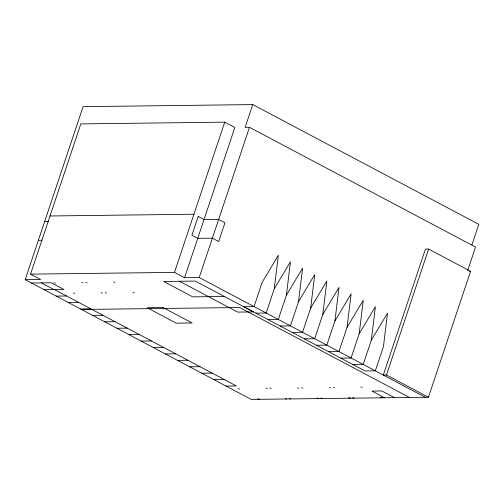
<?xml version="1.0" encoding="UTF-8"?>
<svg xmlns="http://www.w3.org/2000/svg" width="504" height="504" viewBox="0 0 504 504"><rect width="100%" height="100%" fill="white"/><g stroke="black" fill="none" stroke-linecap="round" stroke-linejoin="round"><path stroke-width="0.76" d="M255.881 313.142L266.169 313.016L274.277 288.786L278.347 255.282L262.143 282.36L254.035 306.589L243.747 306.716L365.047 370.963L375.335 370.837L383.443 346.607L387.513 313.11L371.316 340.181L363.208 364.417L352.92 364.543M268.008 319.567L278.296 319.442L286.404 295.205L290.474 261.708L274.277 288.786M280.142 325.987L290.424 325.861L298.532 301.631L302.602 268.134L286.404 295.205M292.27 332.413L302.558 332.287L310.666 308.057L314.735 274.554L298.532 301.631M304.397 338.839L314.685 338.713L322.793 314.483L326.863 280.98L310.666 308.057M316.531 345.265L326.819 345.139L334.927 320.909L338.997 287.406L322.793 314.483M328.658 351.691L338.946 351.565L347.054 327.335L351.124 293.832L334.927 320.909M340.792 358.117L351.074 357.991L359.182 333.761L363.252 300.258L347.054 327.335M371.316 340.181L375.386 306.684L359.182 333.761M428.431 397.246L386.461 375.014L383.292 375.052L425.433 249.115L428.602 249.077L470.566 271.303L428.431 397.246L251.257 399.414L25.2 279.67L83.091 106.659L252.743 104.586L478.8 224.33L471.914 244.9M30.536 274.138L80.804 123.902L224.746 122.144L234.839 127.493L184.571 277.723L174.478 272.381L30.536 274.138L40.629 279.487L25.2 279.67M174.478 272.381L224.746 122.144M252.743 104.586L245.127 127.367L249.474 127.317L475.53 247.054L467.649 270.61M184.571 277.723L199.212 277.547L249.474 127.317M386.461 375.014L428.602 249.077M49.997 215.983L193.939 214.225M44.661 221.514L48.516 221.47M38.373 240.295L42.235 240.251M469.3 271.322L470.566 271.303M31.506 283.015L51.288 282.769L63.907 289.454L44.125 289.693M56.253 296.119L66.541 295.993M224.406 296.491L192.755 296.875L163.643 281.459L195.294 281.068L253.518 311.913L237.693 312.102L179.468 281.264M68.38 302.545L78.668 302.419M80.514 308.971L90.802 308.845M81.434 309.456L239.696 307.528L409.519 397.48M92.642 315.397L102.929 315.271M104.775 321.823L115.057 321.697M116.903 328.249L127.191 328.123M129.03 334.669L139.318 334.543M141.164 341.095L151.452 340.969M153.292 347.521L163.579 347.395M165.425 353.947L175.707 353.821M177.553 360.373L187.841 360.247M189.68 366.799L199.968 366.673M201.814 373.225L212.102 373.099M213.942 379.644L224.23 379.518M226.076 386.07L236.357 385.944L54.407 289.567M199.212 277.547L425.263 397.284M394.487 397.662L381.868 390.978L371.977 391.098L384.59 397.782M41.397 282.895L54.016 289.573M54.457 282.643A1.323 0.731 -62.1 0 1 54.048 282.649M55.427 283.16A1.323 0.731 -62.1 0 1 55.018 283.166M82.152 282.303A1.323 0.731 -62.1 0 1 81.743 282.309M83.122 282.82A1.323 0.731 -62.1 0 1 82.713 282.826M101.562 292.585A1.323 0.731 -62.1 0 1 101.153 292.591M102.532 293.101A1.323 0.731 -62.1 0 1 102.123 293.108M73.868 292.925A1.323 0.731 -62.1 0 1 73.452 292.931M74.838 293.441A1.323 0.731 -62.1 0 1 74.422 293.441M239.564 388.994A1.323 0.731 -62.1 0 1 239.148 389M238.594 388.483A1.323 0.731 -62.1 0 1 238.178 388.483M259.428 398.954A1.323 0.731 -62.1 0 1 258.306 398.966M257.998 398.759A1.323 0.731 -62.1 0 1 257.588 398.765M286.663 398.935A1.323 0.731 -62.1 0 1 286.253 398.941M285.692 398.425A1.323 0.731 -62.1 0 1 285.283 398.431M267.259 388.66A1.323 0.731 -62.1 0 1 266.843 388.66M266.288 388.143A1.323 0.731 -62.1 0 1 265.873 388.149M334.543 387.834A1.323 0.731 -62.1 0 1 334.127 387.841M333.566 387.324A1.323 0.731 -62.1 0 1 333.157 387.324M382.108 397.461A1.323 0.731 -62.1 0 1 380.98 397.473M380.671 397.265A1.323 0.731 -62.1 0 1 380.262 397.265M362.237 387.494A1.323 0.731 -62.1 0 1 361.822 387.5M361.267 386.984A1.323 0.731 -62.1 0 1 360.851 386.99M354.18 397.99A1.323 0.731 -62.1 0 1 353.386 398.002M352.976 397.599A1.323 0.731 -62.1 0 1 352.567 397.606M318.56 398.425A1.323 0.731 -62.1 0 1 317.759 398.437M317.356 398.034A1.323 0.731 -62.1 0 1 316.94 398.04M290.632 398.891A1.323 0.731 -62.1 0 1 290.216 398.891M289.655 398.374A1.323 0.731 -62.1 0 1 289.246 398.381M298.916 388.269A1.323 0.731 -62.1 0 1 298.507 388.275M297.946 387.759A1.323 0.731 -62.1 0 1 297.536 387.759M271.221 388.609A1.323 0.731 -62.1 0 1 270.812 388.615M270.251 388.093A1.323 0.731 -62.1 0 1 269.842 388.099M330.574 387.885A1.323 0.731 -62.1 0 1 330.164 387.891M329.603 387.368A1.323 0.731 -62.1 0 1 329.194 387.374M350.444 397.845A1.323 0.731 -62.1 0 1 349.322 397.858M349.014 397.65A1.323 0.731 -62.1 0 1 348.604 397.656M322.522 398.381A1.323 0.731 -62.1 0 1 321.728 398.387M321.319 397.99A1.323 0.731 -62.1 0 1 320.903 397.99M302.879 388.219A1.323 0.731 -62.1 0 1 302.469 388.225M301.909 387.708A1.323 0.731 -62.1 0 1 301.499 387.715M86.203 282.303A1.323 0.731 -62.1 0 1 85.793 282.309M87.173 282.82A1.323 0.731 -62.1 0 1 86.764 282.826M113.904 281.963A1.323 0.731 -62.1 0 1 113.488 281.969M114.874 282.479A1.323 0.731 -62.1 0 1 114.458 282.486M133.308 292.244A1.323 0.731 -62.1 0 1 132.898 292.251M134.278 292.761A1.323 0.731 -62.1 0 1 133.869 292.767M105.613 292.585A1.323 0.731 -62.1 0 1 105.204 292.591M106.583 293.101A1.323 0.731 -62.1 0 1 106.174 293.101M198.204 216.487L191.923 235.267L197.744 238.348L212.386 238.172L218.692 241.511L224.973 222.73L218.667 219.391L204.026 219.574L198.204 216.487M163.012 307.56L147.187 307.749L176.299 323.171L192.125 322.976L163.012 307.56"/></g></svg>
